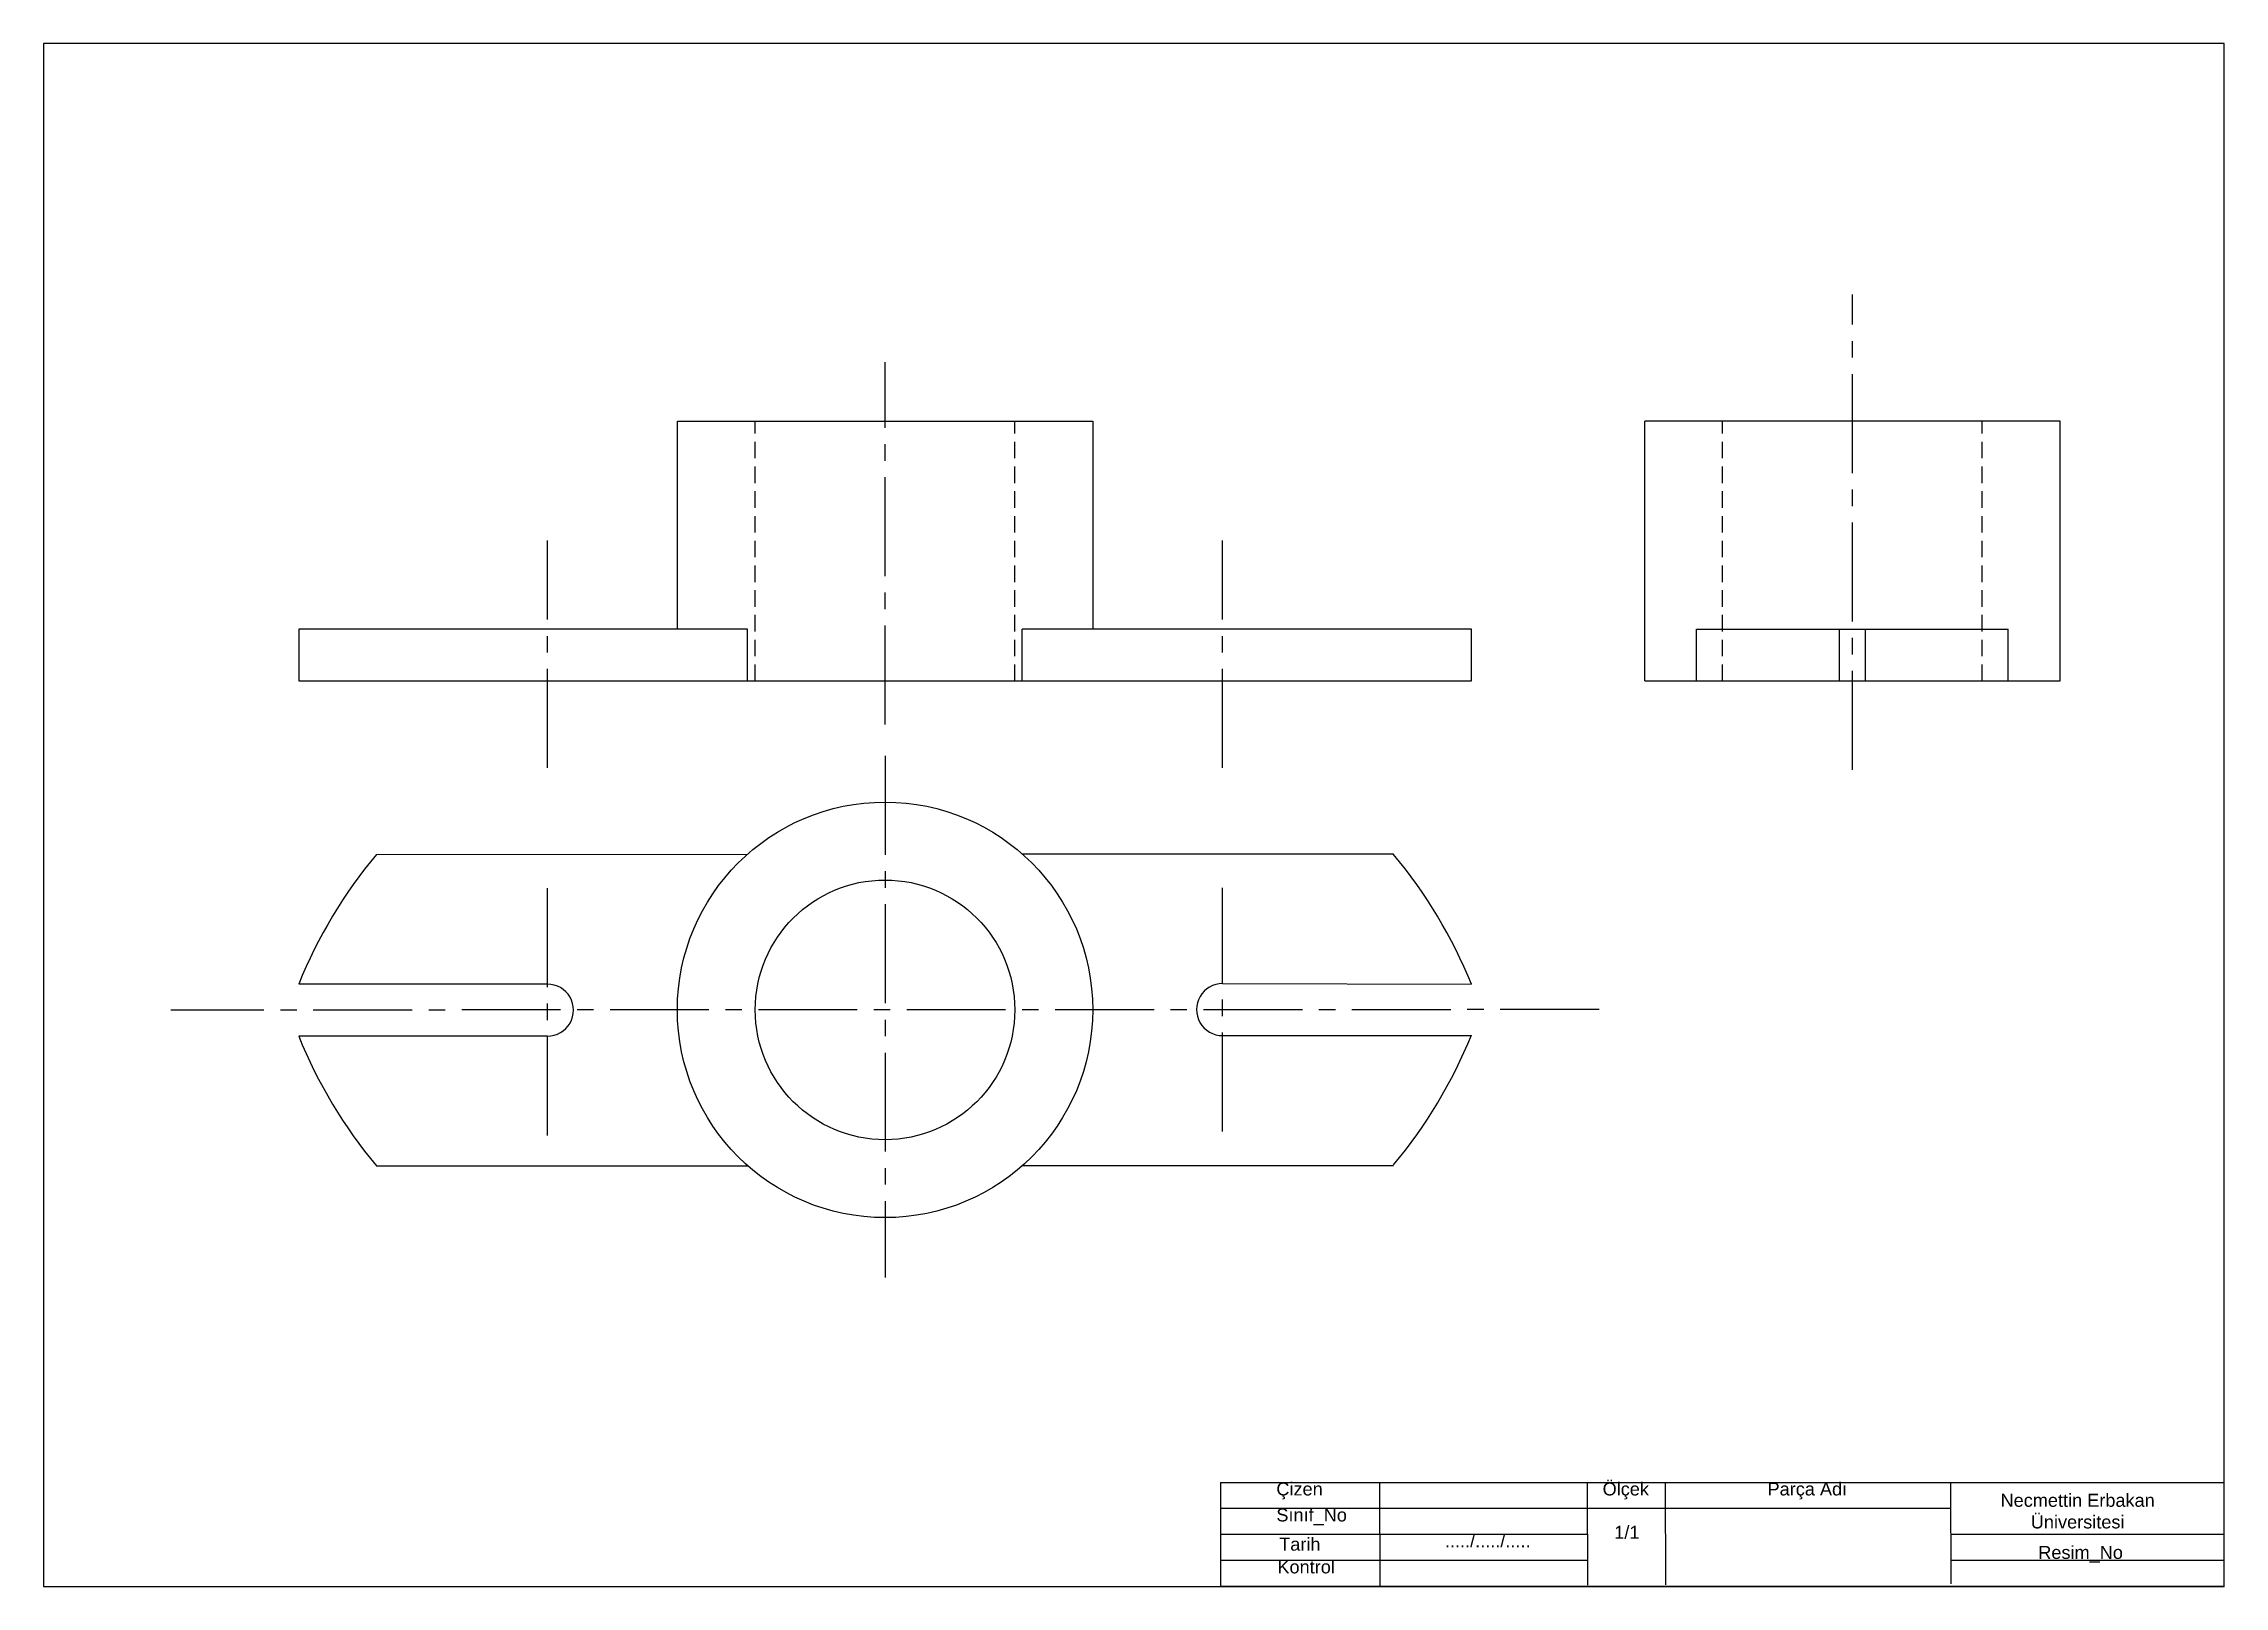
# Model space of a CAD drawing. Header units: millimetres. Extents: x 5569 to 36410, y 3219 to 11973.
# Drawn here: x 35990.4 to 36410.4, y 11676.3 to 11973.3 of the extents above.
import ezdxf

# ---------------------------------------------------------------- set-up
doc = ezdxf.new("R2010")
doc.units = ezdxf.units.MM
doc.linetypes.add('CENTER2', pattern=[28.575, 19.05, -3.175, 3.175, -3.175])
doc.linetypes.add('HIDDEN2', pattern=[4.7625, 3.175, -1.5875])
doc.layers.add('deafult', color=7, linetype='Continuous', plot=False)
doc.styles.get("Standard").update_dxf_attribs({"font": 'arial.ttf'})

msp = doc.modelspace()

# ---------------------------------------------------------------- linework, layer by layer
at = {"color": 3, "linetype": 'CENTER2'}
for p, q in [((36338.785, 11833.481), (36338.785, 11924.998)), ((36152.458, 11842.2), (36152.458, 11911.983)), ((36152.458, 11836.183), (36152.458, 11735.728)), ((36087.458, 11763.081), (36087.458, 11811.439)), ((36217.46, 11763.848), (36217.46, 11810.758)), ((36289.993, 11787.327), (36014.924, 11787.236))]:
    msp.add_line(p, q, dxfattribs=at)
for p, q in [((36112.458, 11860.599), (36112.458, 11900.599)), ((36112.458, 11900.599), (36192.458, 11900.599)), ((36192.458, 11900.599), (36192.458, 11860.599)), ((36298.785, 11850.599), (36298.785, 11900.599)), ((36378.785, 11900.599), (36298.785, 11900.599)), ((36378.785, 11850.599), (36378.785, 11900.599)), ((36039.521, 11860.599), (36039.521, 11850.599)), ((36125.98, 11860.599), (36039.521, 11860.599)), ((36125.98, 11850.599), (36125.98, 11860.599)), ((36265.395, 11860.599), (36178.895, 11860.599)), ((36178.895, 11850.599), (36178.895, 11860.599)), ((36265.395, 11850.599), (36265.395, 11860.599)), ((36308.785, 11860.599), (36368.785, 11860.599)), ((36308.785, 11850.599), (36308.785, 11860.599)), ((36336.285, 11850.599), (36336.285, 11860.599)), ((36341.285, 11850.599), (36341.285, 11860.599)), ((36368.785, 11850.599), (36368.785, 11860.599)), ((36039.521, 11850.599), (36265.395, 11850.599)), ((36298.785, 11850.599), (36378.785, 11850.599)), ((36054.527, 11817.211), (36125.98, 11817.261)), ((36178.895, 11817.298), (36250.389, 11817.325)), ((36087.455, 11792.234), (36039.521, 11792.234)), ((36217.458, 11792.325), (36265.395, 11792.234)), ((36087.462, 11782.234), (36039.521, 11782.234)), ((36217.458, 11782.325), (36265.395, 11782.325)), ((36054.527, 11757.257), (36126.022, 11757.257)), ((36178.937, 11757.298), (36250.412, 11757.325)), ((36217.061, 11696.295), (36410.395, 11696.295)), ((36217.061, 11696.295), (36217.061, 11676.295)), ((36247.835, 11676.37), (36247.761, 11696.295)), ((36287.835, 11676.519), (36287.761, 11696.295)), ((36302.835, 11676.576), (36302.761, 11696.295)), ((36357.834, 11676.782), (36357.761, 11696.295)), ((36357.78, 11691.295), (36217.004, 11691.295)), ((36397.835, 11691.295), (36397.779, 11691.295)), ((36287.817, 11686.295), (36217.042, 11686.295)), ((36410.395, 11686.295), (36357.799, 11686.295)), ((36287.817, 11681.295), (36217.042, 11681.295)), ((36397.835, 11681.295), (36357.818, 11681.295)), ((36410.414, 11681.295), (36357.818, 11681.295)), ((36410.432, 11676.295), (36217.061, 11676.295))]:
    msp.add_line(p, q)
at = {"color": 2, "linetype": 'HIDDEN2'}
for p, q in [((36127.458, 11850.599), (36127.458, 11900.599)), ((36177.458, 11850.599), (36177.458, 11900.599)), ((36313.785, 11850.599), (36313.785, 11900.599)), ((36363.785, 11850.599), (36363.785, 11900.599))]:
    msp.add_line(p, q, dxfattribs=at)
at = {"color": 2, "linetype": 'CENTER2'}
for p, q in [((36087.458, 11833.855), (36087.458, 11877.612)), ((36217.459, 11833.855), (36217.459, 11877.612))]:
    msp.add_line(p, q, dxfattribs=at)
for radius in [40, 25]:
    msp.add_circle((36152.458, 11787.279), radius)
for centre, radius, start, end in [((36126.022, 11757.261), 93.303, 140.01928, 157.98603), ((36178.895, 11757.261), 93.303, 22.01397, 39.98072), ((36087.458, 11787.234), 5, 269.95988, 90.04012), ((36217.458, 11787.325), 5, 89.78238, 270), ((36126.022, 11817.207), 93.303, 202.01397, 219.98072), ((36178.895, 11817.389), 93.303, 320.01928, 337.98603)]:
    msp.add_arc(centre, radius, start, end)
at = {"layer": 'deafult'}
for p, q in [((36410.395, 11973.295), (35990.395, 11973.295)), ((35990.395, 11973.295), (35990.395, 11676.295)), ((36410.395, 11676.295), (36410.395, 11973.295)), ((35990.395, 11676.295), (36410.395, 11676.295))]:
    msp.add_line(p, q, dxfattribs=at)

# ---------------------------------------------------------------- texts
at = {"linetype": 'HIDDEN2', "char_height": 2.5, "attachment_point": 1}
for s, width, heights, insert in [('Çizen', 19.92523, [0], (36227.835, 11696.295)), ('Ölçek', 15.03704, [0], (36290.671, 11696.295)), ('\\pxqc;Parça Adı', 54.68837, [5.233], (36302.761, 11696.295)), ('\\pxqc;Necmettin Erbakan Üniversitesi', 40.07372, [0], (36362.132, 11694.112)), ('...../...../.....', 40.01915, [0], (36260.3, 11686.332)), ('1/1', 12.43859, [0], (36292.919, 11687.963)), ('Resim_No', 39.17638, [0], (36374.586, 11684.08))]:
    msp.add_mtext_dynamic_manual_height_columns(s, width=width, gutter_width=12.5, heights=heights, dxfattribs=dict(at, insert=insert))
at = {"char_height": 2.5, "attachment_point": 1}
for s, width, insert in [('Sınıf_No', 19.96254, (36227.835, 11691.295)), ('Tarih', 19.99986, (36228.374, 11685.666)), ('Kontrol', 19.99986, (36228.035, 11681.295))]:
    msp.add_mtext_dynamic_manual_height_columns(s, width=width, gutter_width=12.5, heights=[0], dxfattribs=dict(at, insert=insert))

doc.saveas('drawing.dxf')
